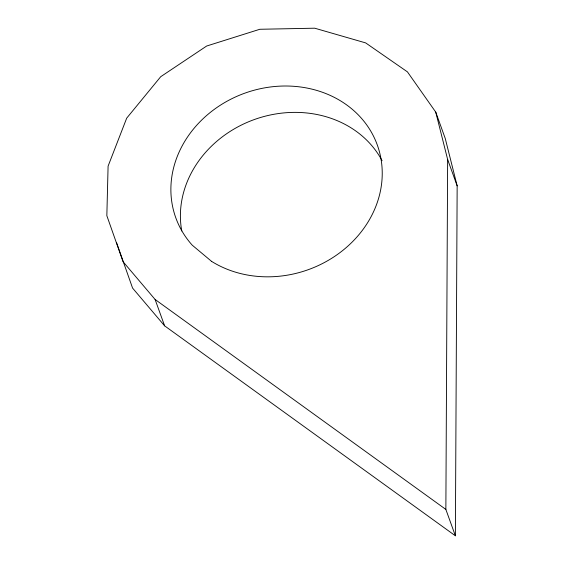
<?xml version="1.0" encoding="UTF-8"?>
<svg xmlns="http://www.w3.org/2000/svg" width="564" height="564" viewBox="0 0 564 564"><rect width="100%" height="100%" fill="white"/><g stroke="black" fill="none" stroke-linecap="round" stroke-linejoin="round"><path stroke-width="0.85" d="M445.863 509.433L447.647 159.492L435.739 112.109L407.434 71.868L365.662 42.899L314.712 28.2L259.835 29.272L206.678 46.015L160.719 76.697L126.688 118.165L108.091 166.14L106.843 215.695L123.065 261.71L155.1 299.47L445.863 509.433L455.381 535.8L164.61 325.837L132.575 288.084L116.642 242.88M455.381 535.8L457.157 185.859L445.25 138.483L435.739 112.109M447.647 159.492L457.157 185.859M155.1 299.47L164.61 325.837M181.756 230.958A107.132 93.786 -19.8 0 1 255.259 119.208A107.132 93.786 -19.8 0 1 382.068 160.669M211.585 261.372L192.232 245.171A107.132 93.786 -19.8 0 1 254.484 90.134A107.132 93.786 -19.8 0 1 379.558 194.813A107.132 93.786 -19.8 0 1 211.585 261.372"/></g></svg>
